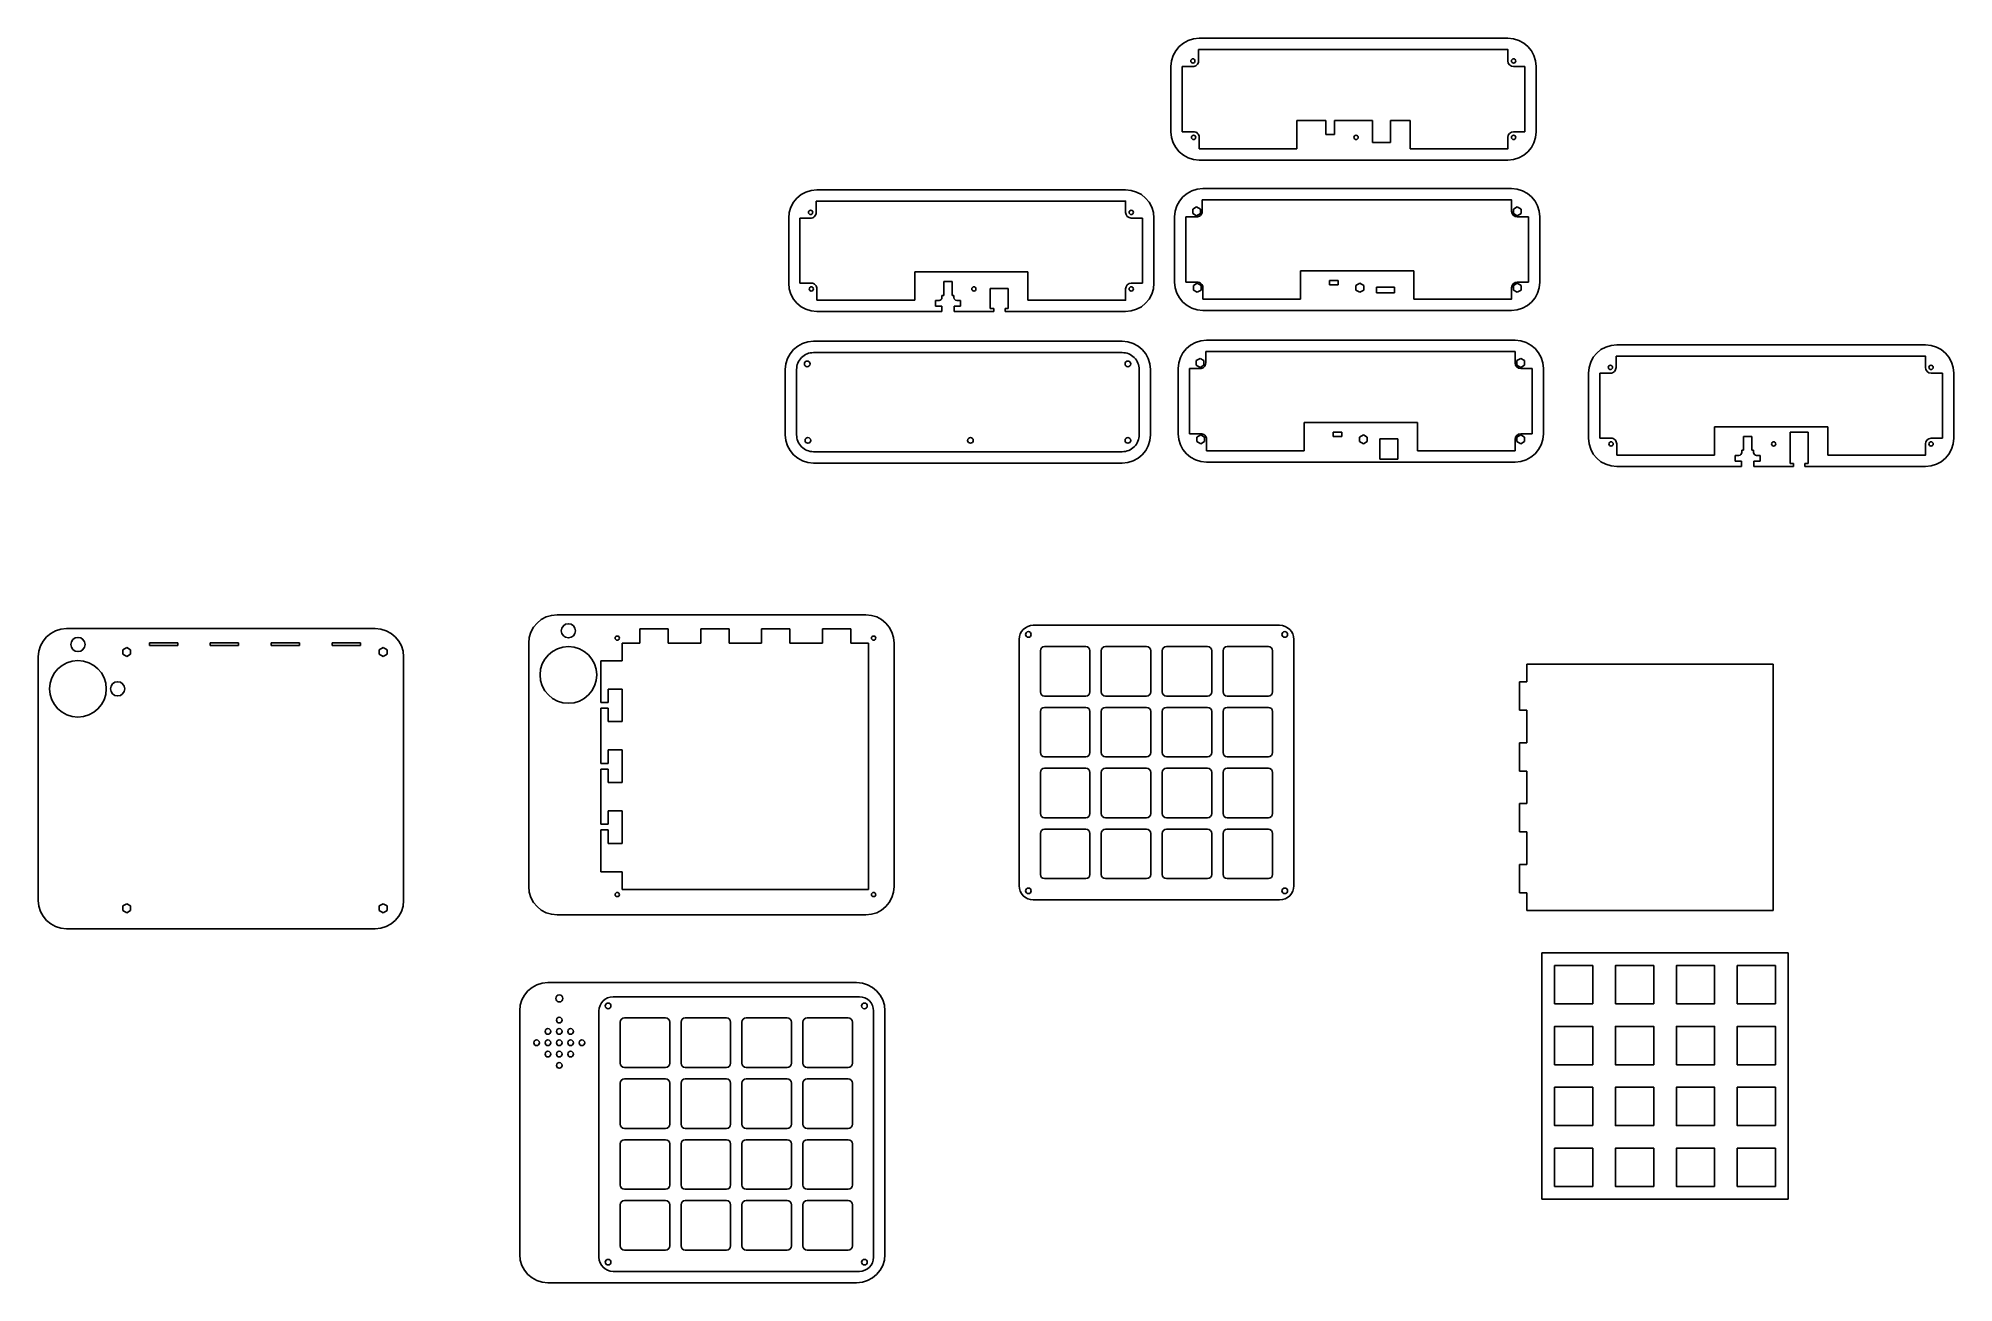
# Model space of a CAD drawing. Header units: millimetres. Extents: x -19 to 1334, y -86 to 793.
import ezdxf

# ---------------------------------------------------------------- set-up
doc = ezdxf.new("R2010")
doc.units = ezdxf.units.MM
for name, color, linetype, lineweight, true_color in [('layer 1', 5, 'Continuous', 25, 0x0000ff), ('layer 2', 1, 'Continuous', 25, 0xff0000), ('layer 3', 3, 'Continuous', 25, 0x00ff00)]:
    doc.layers.add(name, color=color, linetype=linetype, lineweight=lineweight, true_color=true_color)

msp = doc.modelspace()

# ---------------------------------------------------------------- linework, layer by layer
at = {"layer": 'layer 1'}
for p, q in [((801, 793), (1019, 793)), ((781, 773), (781, 727)), ((1039, 773), (1039, 727)), ((889.2, 707), (801, 707)), ((889.2, 707), (933.8, 707)), ((1019, 707), (933.8, 707)), ((531, 686), (749, 686)), ((803.6, 686.8), (1021.6, 686.8)), ((511, 666), (511, 620)), ((769, 666), (769, 620)), ((783.6, 666.8), (783.6, 620.8)), ((1041.6, 666.8), (1041.6, 620.8)), ((619.3, 611.4), (619.3, 609.8)), ((620.5, 611.4), (619.3, 611.4)), ((620.5, 621.2), (620.5, 617.9)), ((626.5, 621.2), (620.5, 621.2)), ((620.5, 617.9), (620.5, 611.4)), ((626.5, 621.2), (626.5, 617.9)), ((626.5, 617.9), (626.5, 611.4)), ((627.7, 611.4), (626.5, 611.4)), ((627.7, 611.4), (627.7, 609.8)), ((653.4, 616.3), (653.4, 602.1)), ((666.1, 616.3), (653.4, 616.3)), ((666.1, 616.3), (666.1, 602.1)), ((619.2, 600), (531, 600)), ((614.7, 607.8), (614.7, 603.8)), ((617.3, 607.8), (614.7, 607.8)), ((614.7, 603.8), (619.2, 603.8)), ((619.2, 603.8), (619.2, 600)), ((627.8, 603.8), (632.3, 603.8)), ((627.8, 603.8), (627.8, 600)), ((655.8, 600), (627.8, 600)), ((632.3, 607.8), (629.7, 607.8)), ((632.3, 607.8), (632.3, 603.8)), ((655.8, 602.1), (653.4, 602.1)), ((655.8, 602.1), (655.8, 600)), ((663.8, 602.1), (666.1, 602.1)), ((663.8, 602.1), (663.8, 600)), ((749, 600), (663.8, 600)), ((891.8, 600.8), (803.6, 600.8)), ((891.8, 600.8), (936.4, 600.8)), ((1021.6, 600.8), (936.4, 600.8)), ((528.6, 579), (746.6, 579)), ((806.1, 579.7), (1024.1, 579.7)), ((1095.9, 576.5), (1313.9, 576.5)), ((508.6, 559), (508.6, 513)), ((766.6, 559), (766.6, 513)), ((786.1, 559.7), (786.1, 513.7)), ((1044.1, 559.7), (1044.1, 513.7)), ((1075.9, 556.5), (1075.9, 510.5)), ((1333.9, 556.5), (1333.9, 510.5)), ((1231, 514.8), (1218.3, 514.8)), ((1218.3, 514.8), (1218.3, 492.6)), ((1231, 514.8), (1231, 492.6)), ((1184.2, 502), (1184.2, 500.4)), ((1185.4, 502), (1184.2, 502)), ((1185.4, 511.7), (1185.4, 508.5)), ((1191.4, 511.7), (1185.4, 511.7)), ((1185.4, 508.5), (1185.4, 502)), ((1191.4, 511.7), (1191.4, 508.5)), ((1191.4, 508.5), (1191.4, 502)), ((1192.6, 502), (1191.4, 502)), ((1192.6, 502), (1192.6, 500.4)), ((746.6, 493), (528.6, 493)), ((894.3, 493.7), (806.1, 493.7)), ((894.3, 493.7), (938.9, 493.7)), ((1024.1, 493.7), (938.9, 493.7)), ((1184.1, 490.5), (1095.9, 490.5)), ((1179.6, 498.4), (1179.6, 494.4)), ((1182.2, 498.4), (1179.6, 498.4)), ((1179.6, 494.4), (1184.1, 494.4)), ((1184.1, 494.4), (1184.1, 490.5)), ((1192.7, 494.4), (1197.2, 494.4)), ((1192.7, 494.4), (1192.7, 490.5)), ((1220.7, 490.5), (1192.7, 490.5)), ((1197.2, 498.4), (1194.6, 498.4)), ((1197.2, 498.4), (1197.2, 494.4)), ((1220.7, 492.6), (1218.3, 492.6)), ((1220.7, 492.6), (1220.7, 490.5)), ((1228.7, 492.6), (1231, 492.6)), ((1228.7, 492.6), (1228.7, 490.5)), ((1313.9, 490.5), (1228.7, 490.5)), ((347.4, 385.8), (565.4, 385.8)), ((1, 376), (219, 376)), ((327.4, 193.8), (327.4, 365.8)), ((585.4, 365.8), (585.4, 193.8)), ((-19, 184), (-19, 356)), ((239, 356), (239, 184)), ((219, 164), (1, 164)), ((565.4, 173.8), (347.4, 173.8)), ((341, 126), (559, 126)), ((321, -66), (321, 106)), ((579, 106), (579, -66)), ((559, -86), (341, -86))]:
    msp.add_line(p, q, dxfattribs=at)
at = {"layer": 'layer 1', "flags": 128}
for points in [[(1052, 111), (1079, 111), (1079, 138), (1052, 138)], [(1095, 111), (1122, 111), (1122, 138), (1095, 138)], [(1138, 111), (1165, 111), (1165, 138), (1138, 138)], [(1181, 111), (1208, 111), (1208, 138), (1181, 138)], [(1079, 68), (1052, 68), (1052, 95), (1079, 95)], [(1122, 68), (1095, 68), (1095, 95), (1122, 95)], [(1138, 68), (1165, 68), (1165, 95), (1138, 95)], [(1181, 68), (1208, 68), (1208, 95), (1181, 95)], [(1079, 25), (1052, 25), (1052, 52), (1079, 52)], [(1122, 25), (1095, 25), (1095, 52), (1122, 52)], [(1165, 25), (1138, 25), (1138, 52), (1165, 52)], [(1208, 25), (1181, 25), (1181, 52), (1208, 52)], [(1079, -18), (1052, -18), (1052, 9), (1079, 9)], [(1122, -18), (1095, -18), (1095, 9), (1122, 9)], [(1165, -18), (1138, -18), (1138, 9), (1165, 9)], [(1208, -18), (1181, -18), (1181, 9), (1208, 9)]]:
    msp.add_lwpolyline(points, close=True, dxfattribs=at)
at = {"layer": 'layer 1'}
for centre, radius, start, end in [((801, 773), 20, 90, 180), ((1019, 773), 20, 0, 90), ((801, 727), 20, 180, 270), ((1019, 727), 20, 270, 0), ((531, 666), 20, 90, 180), ((749, 666), 20, 0, 90), ((803.6, 666.8), 20, 90, 180), ((1021.6, 666.8), 20, 0, 90), ((531, 620), 20, 180, 270), ((617.3, 609.8), 2, 270, 0), ((629.7, 609.8), 2, 180, 270), ((749, 620), 20, 270, 0), ((803.6, 620.8), 20, 180, 270), ((1021.6, 620.8), 20, 270, 0), ((528.6, 559), 20, 90, 180), ((746.6, 559), 20, 0, 90), ((806.1, 559.7), 20, 90, 180), ((1024.1, 559.7), 20, 0, 90), ((1095.9, 556.5), 20, 90, 180), ((1313.9, 556.5), 20, 0, 90), ((528.6, 513), 20, 180, 270), ((746.6, 513), 20, 270, 0), ((806.1, 513.7), 20, 180, 270), ((1024.1, 513.7), 20, 270, 0), ((1095.9, 510.5), 20, 180, 270), ((1313.9, 510.5), 20, 270, 0), ((1182.2, 500.4), 2, 270, 0), ((1194.6, 500.4), 2, 180, 270), ((347.4, 365.8), 20, 90, 180), ((565.4, 365.8), 20, 0, 90), ((1, 356), 20, 90, 180), ((219, 356), 20, 0, 90), ((347.4, 193.8), 20, 180, 270), ((565.4, 193.8), 20, 270, 0), ((1, 184), 20, 180, 270), ((219, 184), 20, 270, 0), ((341, 106), 20, 90, 180), ((559, 106), 20, 0, 90), ((341, -66), 20, 180, 270), ((559, -66), 20, 270, 0)]:
    msp.add_arc(centre, radius, start, end, dxfattribs=at)
at = {"layer": 'layer 2'}
for p, q in [((800.5, 777), (800.5, 785)), ((1019, 777), (1019, 785)), ((789, 773), (796.6, 773)), ((1023, 773), (1031, 773)), ((870, 715), (870, 735)), ((870, 735), (890.5, 735)), ((890.5, 725.1), (890.5, 735)), ((896.5, 735), (923.4, 735)), ((896.5, 725.1), (896.5, 735)), ((923.4, 719.4), (923.4, 735)), ((936.1, 735), (950, 735)), ((936.1, 719.4), (936.1, 735)), ((950, 735), (950, 715)), ((789, 727), (797.1, 727)), ((801, 715), (801, 723)), ((890.5, 725.1), (896.5, 725.1)), ((923.4, 719.4), (936.1, 719.4)), ((1019, 715), (1019, 723)), ((1023, 727), (1031, 727)), ((530.5, 670), (530.5, 678)), ((749, 670), (749, 678)), ((803.1, 670.8), (803.1, 678.8)), ((1021.6, 670.8), (1021.6, 678.8)), ((519, 666), (526.6, 666)), ((753, 666), (761, 666)), ((791.6, 666.8), (799.2, 666.8)), ((799.1, 674), (796.4, 672.4)), ((796.4, 672.4), (796.4, 669.2)), ((796.4, 669.2), (799.1, 667.6)), ((801.9, 672.4), (799.1, 674)), ((799.1, 667.6), (801.9, 669.2)), ((801.9, 669.2), (801.9, 672.4)), ((1025.6, 674), (1022.9, 672.4)), ((1022.9, 672.4), (1022.9, 669.2)), ((1022.9, 669.2), (1025.6, 667.6)), ((1028.4, 672.4), (1025.6, 674)), ((1025.6, 667.6), (1028.4, 669.2)), ((1025.6, 666.8), (1033.6, 666.8)), ((1028.4, 669.2), (1028.4, 672.4)), ((600, 608), (600, 628)), ((600, 628), (680, 628)), ((680, 628), (680, 608)), ((872.6, 608.8), (872.6, 628.8)), ((872.6, 628.8), (952.6, 628.8)), ((952.6, 628.8), (952.6, 608.8)), ((519, 620), (527.1, 620)), ((531, 608), (531, 616)), ((749, 608), (749, 616)), ((753, 620), (761, 620)), ((791.6, 620.8), (799.7, 620.8)), ((799.6, 620), (796.9, 618.4)), ((796.9, 618.4), (796.9, 615.2)), ((796.9, 615.2), (799.6, 613.6)), ((802.4, 618.4), (799.6, 620)), ((799.6, 613.6), (802.4, 615.2)), ((802.4, 615.2), (802.4, 618.4)), ((803.6, 608.8), (803.6, 616.8)), ((893.1, 622), (893.1, 618.9)), ((899.1, 622), (893.1, 622)), ((893.1, 618.9), (899.1, 618.9)), ((899.1, 622), (899.1, 618.9)), ((914.4, 620), (911.7, 618.4)), ((911.7, 618.4), (911.7, 615.2)), ((911.7, 615.2), (914.4, 613.6)), ((917.2, 618.4), (914.4, 620)), ((914.4, 613.6), (917.2, 615.2)), ((917.2, 615.2), (917.2, 618.4)), ((926.1, 617.1), (926.1, 613.1)), ((938.8, 617.1), (926.1, 617.1)), ((926.1, 613.1), (938.8, 613.1)), ((938.8, 617.1), (938.8, 613.1)), ((1021.6, 608.8), (1021.6, 616.8)), ((1025.6, 620), (1022.9, 618.4)), ((1022.9, 618.4), (1022.9, 615.2)), ((1022.9, 615.2), (1025.6, 613.6)), ((1025.6, 620.8), (1033.6, 620.8)), ((1028.4, 618.4), (1025.6, 620)), ((1025.6, 613.6), (1028.4, 615.2)), ((1028.4, 615.2), (1028.4, 618.4)), ((805.6, 563.7), (805.6, 571.7)), ((1024.1, 563.7), (1024.1, 571.7)), ((1095.4, 560.5), (1095.4, 568.5)), ((1313.9, 560.5), (1313.9, 568.5)), ((794.1, 559.7), (801.7, 559.7)), ((801.6, 566.9), (798.8, 565.3)), ((798.8, 565.3), (798.8, 562.1)), ((798.8, 562.1), (801.6, 560.5)), ((804.3, 565.3), (801.6, 566.9)), ((801.6, 560.5), (804.3, 562.1)), ((804.3, 562.1), (804.3, 565.3)), ((1028.1, 566.9), (1025.3, 565.3)), ((1025.3, 565.3), (1025.3, 562.1)), ((1025.3, 562.1), (1028.1, 560.5)), ((1030.8, 565.3), (1028.1, 566.9)), ((1028.1, 560.5), (1030.8, 562.1)), ((1028.1, 559.7), (1036.1, 559.7)), ((1030.8, 562.1), (1030.8, 565.3)), ((1083.9, 556.5), (1091.5, 556.5)), ((1317.9, 556.5), (1325.9, 556.5)), ((875.1, 501.7), (875.1, 521.7)), ((875.1, 521.7), (955.1, 521.7)), ((895.6, 514.9), (895.6, 511.8)), ((901.6, 514.9), (895.6, 514.9)), ((901.6, 514.9), (901.6, 511.8)), ((955.1, 521.7), (955.1, 501.7)), ((1164.9, 498.5), (1164.9, 518.5)), ((1164.9, 518.5), (1244.9, 518.5)), ((1244.9, 518.5), (1244.9, 498.5)), ((794.1, 513.7), (802.2, 513.7)), ((802.1, 512.9), (799.3, 511.3)), ((799.3, 511.3), (799.3, 508.1)), ((799.3, 508.1), (802.1, 506.5)), ((804.8, 511.3), (802.1, 512.9)), ((802.1, 506.5), (804.8, 508.1)), ((804.8, 508.1), (804.8, 511.3)), ((806.1, 501.7), (806.1, 509.7)), ((895.6, 511.8), (901.6, 511.8)), ((916.9, 512.9), (914.1, 511.3)), ((914.1, 511.3), (914.1, 508.1)), ((914.1, 508.1), (916.9, 506.5)), ((919.6, 511.3), (916.9, 512.9)), ((916.9, 506.5), (919.6, 508.1)), ((919.6, 508.1), (919.6, 511.3)), ((941.2, 510), (928.5, 510)), ((928.5, 510), (928.5, 495.8)), ((941.2, 495.8), (941.2, 510)), ((1024.1, 501.7), (1024.1, 509.7)), ((1028.1, 512.9), (1025.3, 511.3)), ((1025.3, 511.3), (1025.3, 508.1)), ((1025.3, 508.1), (1028.1, 506.5)), ((1028.1, 513.7), (1036.1, 513.7)), ((1030.8, 511.3), (1028.1, 512.9)), ((1028.1, 506.5), (1030.8, 508.1)), ((1030.8, 508.1), (1030.8, 511.3)), ((1083.9, 510.5), (1092, 510.5)), ((1095.9, 498.5), (1095.9, 506.5)), ((1313.9, 498.5), (1313.9, 506.5)), ((1317.9, 510.5), (1325.9, 510.5)), ((928.5, 495.8), (941.2, 495.8)), ((59.5, 364), (59.5, 366)), ((59.5, 366), (79.5, 366)), ((79.5, 366), (79.5, 364)), ((102.5, 364), (102.5, 366)), ((102.5, 366), (122.5, 366)), ((122.5, 366), (122.5, 364)), ((145.5, 364), (145.5, 366)), ((145.5, 366), (165.5, 366)), ((165.5, 366), (165.5, 364)), ((188.5, 364), (188.5, 366)), ((188.5, 366), (208.5, 366)), ((208.5, 366), (208.5, 364)), ((393.4, 365.8), (405.9, 365.8)), ((393.4, 353.3), (393.4, 365.8)), ((405.9, 365.8), (405.9, 375.8)), ((405.9, 375.8), (425.9, 375.8)), ((425.9, 375.8), (425.9, 365.8)), ((425.9, 365.8), (448.9, 365.8)), ((448.9, 365.8), (448.9, 375.8)), ((448.9, 375.8), (468.9, 375.8)), ((468.9, 375.8), (468.9, 365.8)), ((468.9, 365.8), (491.9, 365.8)), ((491.9, 365.8), (491.9, 375.8)), ((491.9, 375.8), (511.9, 375.8)), ((511.9, 375.8), (511.9, 365.8)), ((511.9, 365.8), (534.9, 365.8)), ((534.9, 365.8), (534.9, 375.8)), ((534.9, 375.8), (554.9, 375.8)), ((554.9, 375.8), (554.9, 365.8)), ((554.9, 365.8), (567.4, 365.8)), ((567.4, 365.8), (567.4, 191.8)), ((43.5, 362.7), (40.7, 361.1)), ((40.7, 361.1), (40.7, 357.9)), ((40.7, 357.9), (43.5, 356.4)), ((46.2, 361.1), (43.5, 362.7)), ((43.5, 356.4), (46.2, 357.9)), ((46.2, 357.9), (46.2, 361.1)), ((59.5, 364), (79.5, 364)), ((102.5, 364), (122.5, 364)), ((145.5, 364), (165.5, 364)), ((188.5, 364), (208.5, 364)), ((224.5, 362.7), (221.8, 361.1)), ((221.8, 361.1), (221.8, 357.9)), ((221.8, 357.9), (224.5, 356.4)), ((227.3, 361.1), (224.5, 362.7)), ((224.5, 356.4), (227.3, 357.9)), ((227.3, 357.9), (227.3, 361.1)), ((383.4, 353.3), (378.4, 353.3)), ((378.4, 353.3), (378.4, 323.8)), ((383.4, 353.3), (393.4, 353.3)), ((1027.3, 338.4), (1032.3, 338.4)), ((1027.3, 318.4), (1027.3, 338.4)), ((1032.3, 338.4), (1032.3, 350.9)), ((1032.3, 350.9), (1206.3, 350.9)), ((1206.3, 350.9), (1206.3, 176.9)), ((393.4, 333.3), (383.4, 333.3)), ((383.4, 333.3), (383.4, 323.8)), ((393.4, 310.3), (393.4, 333.3)), ((378.4, 323.8), (383.4, 323.8)), ((378.4, 319.8), (378.4, 280.8)), ((378.4, 319.8), (383.4, 319.8)), ((383.4, 319.8), (383.4, 310.3)), ((1032.3, 318.4), (1027.3, 318.4)), ((1032.3, 295.4), (1032.3, 318.4)), ((383.4, 310.3), (393.4, 310.3)), ((393.4, 290.3), (383.4, 290.3)), ((383.4, 290.3), (383.4, 280.8)), ((393.4, 267.3), (393.4, 290.3)), ((1027.3, 295.4), (1032.3, 295.4)), ((1027.3, 275.4), (1027.3, 295.4)), ((378.4, 280.8), (383.4, 280.8)), ((378.4, 276.8), (378.4, 237.8)), ((378.4, 276.8), (383.4, 276.8)), ((383.4, 276.8), (383.4, 267.3)), ((1032.3, 275.4), (1027.3, 275.4)), ((1032.3, 252.4), (1032.3, 275.4)), ((383.4, 267.3), (393.4, 267.3)), ((393.4, 247.3), (383.4, 247.3)), ((383.4, 247.3), (383.4, 237.8)), ((393.4, 224.3), (393.4, 247.3)), ((1027.3, 252.4), (1032.3, 252.4)), ((1027.3, 232.4), (1027.3, 252.4)), ((378.4, 237.8), (383.4, 237.8)), ((378.4, 233.8), (378.4, 204.3)), ((378.4, 233.8), (383.4, 233.8)), ((383.4, 233.8), (383.4, 224.3)), ((1032.3, 232.4), (1027.3, 232.4)), ((1032.3, 209.4), (1032.3, 232.4)), ((383.4, 224.3), (393.4, 224.3)), ((378.4, 204.3), (383.4, 204.3)), ((393.4, 204.3), (383.4, 204.3)), ((393.4, 191.8), (393.4, 204.3)), ((1027.3, 209.4), (1032.3, 209.4)), ((1027.3, 189.4), (1027.3, 209.4)), ((567.4, 191.8), (393.4, 191.8)), ((43.5, 181.6), (40.7, 180.1)), ((40.7, 180.1), (40.7, 176.9)), ((40.7, 176.9), (43.5, 175.3)), ((46.2, 180.1), (43.5, 181.6)), ((43.5, 175.3), (46.2, 176.9)), ((46.2, 176.9), (46.2, 180.1)), ((224.5, 181.6), (221.8, 180.1)), ((221.8, 180.1), (221.8, 176.9)), ((221.8, 176.9), (224.5, 175.3)), ((227.3, 180.1), (224.5, 181.6)), ((224.5, 175.3), (227.3, 176.9)), ((227.3, 176.9), (227.3, 180.1)), ((1032.3, 189.4), (1027.3, 189.4)), ((1032.3, 176.9), (1032.3, 189.4)), ((1206.3, 176.9), (1032.3, 176.9)), ((1217, 147), (1043, 147)), ((1043, 147), (1043, -27)), ((1217, -27), (1217, 147)), ((561, 116), (387, 116)), ((377, 106), (377, -68)), ((571, -68), (571, 106)), ((1043, -27), (1217, -27)), ((387, -78), (561, -78))]:
    msp.add_line(p, q, dxfattribs=at)
at = {"layer": 'layer 2', "flags": 128}
for points in [[(1019, 785), (1019, 785), (801, 785, 0.01042), (800.5, 785)], [(789, 773, 0.000013), (789, 773), (789, 727, 0.000014), (789, 727)], [(749, 678), (749, 678), (531, 678, 0.01042), (530.5, 678)], [(1021.6, 678.8), (1021.6, 678.8), (803.6, 678.8, 0.01042), (803.1, 678.8)], [(519, 666, 0.000013), (519, 666), (519, 620, 0.000014), (519, 620)], [(791.6, 666.8, 0.000013), (791.6, 666.8), (791.6, 620.8, 0.000014), (791.6, 620.8)], [(1024.1, 571.7), (1024.1, 571.7), (806.1, 571.7, 0.01042), (805.6, 571.7)], [(1313.9, 568.5), (1313.9, 568.5), (1095.9, 568.5, 0.01042), (1095.4, 568.5)], [(794.1, 559.7, 0.000013), (794.1, 559.7), (794.1, 513.7, 0.000014), (794.1, 513.7)], [(1083.9, 556.5, 0.000013), (1083.9, 556.5), (1083.9, 510.5, 0.000014), (1083.9, 510.5)]]:
    msp.add_lwpolyline(points, format="xyb", dxfattribs=at)
for points in [[(1031, 727), (1031, 727), (1031, 773)], [(801, 715), (870, 715)], [(950, 715), (1019, 715), (1019, 715)], [(761, 620), (761, 620), (761, 666)], [(1033.6, 620.8), (1033.6, 620.8), (1033.6, 666.8)], [(531, 608), (600, 608)], [(680, 608), (749, 608), (749, 608)], [(803.6, 608.8), (872.6, 608.8)], [(952.6, 608.8), (1021.6, 608.8), (1021.6, 608.8)], [(1036.1, 513.7), (1036.1, 513.7), (1036.1, 559.7)], [(1325.9, 510.5), (1325.9, 510.5), (1325.9, 556.5)], [(806.1, 501.7), (875.1, 501.7)], [(955.1, 501.7), (1024.1, 501.7), (1024.1, 501.7)], [(1095.9, 498.5), (1164.9, 498.5)], [(1244.9, 498.5), (1313.9, 498.5), (1313.9, 498.5)]]:
    msp.add_lwpolyline(points, dxfattribs=at)
msp.add_lwpolyline([(516.6, 559), (516.6, 513, 0.414214), (528.6, 501), (746.6, 501, 0.414214), (758.6, 513), (758.6, 559, 0.414214), (746.6, 571), (528.6, 571, 0.414214)], format="xyb", close=True, dxfattribs=at)
at = {"layer": 'layer 2'}
for centre, radius in [((796.5, 777), 1.5), ((1023, 777), 1.5), ((797, 723), 1.5), ((911.8, 723), 1.5), ((1023, 723), 1.5), ((526.5, 670), 1.5), ((753, 670), 1.5), ((527, 616), 1.5), ((641.8, 616), 1.5), ((753, 616), 1.5), ((524.1, 563), 2), ((750.6, 563), 2), ((1091.4, 560.5), 1.5), ((1317.9, 560.5), 1.5), ((524.6, 509), 2), ((639.4, 509), 2), ((750.6, 509), 2), ((1091.9, 506.5), 1.5), ((1206.7, 506.5), 1.5), ((1317.9, 506.5), 1.5), ((355.4, 374.5), 5), ((9, 364.8), 5), ((389.9, 369.3), 1.5), ((571, 369.3), 1.5), ((9, 333.5), 20), ((355.4, 343.3), 20), ((37, 333.5), 5), ((389.9, 188.2), 1.5), ((571, 188.2), 1.5), ((349, 114.8), 2.5)]:
    msp.add_circle(centre, radius, dxfattribs=at)
for centre, radius, start, end in [((796.5, 777), 4, 268.9881, 0), ((1023, 777), 4, 180, 270), ((797, 723), 4, 0, 91.0324), ((1023, 723), 4, 90, 180), ((526.5, 670), 4, 268.9881, 0), ((753, 670), 4, 180, 270), ((799.1, 670.8), 4, 268.9881, 0), ((1025.6, 670.8), 4, 180, 270), ((527, 616), 4, 0, 91.0324), ((753, 616), 4, 90, 180), ((799.6, 616.8), 4, 0, 91.0324), ((1025.6, 616.8), 4, 90, 180), ((801.6, 563.7), 4, 268.9881, 0), ((1028.1, 563.7), 4, 180, 270), ((1091.4, 560.5), 4, 268.9881, 0), ((1317.9, 560.5), 4, 180, 270), ((802.1, 509.7), 4, 0, 91.0324), ((1028.1, 509.7), 4, 90, 180), ((1091.9, 506.5), 4, 0, 91.0324), ((1317.9, 506.5), 4, 90, 180), ((387, 106), 10, 90, 180), ((561, 106), 10, 0, 90), ((387, -68), 10, 180, 270), ((561, -68), 10, 270, 0)]:
    msp.add_arc(centre, radius, start, end, dxfattribs=at)
at = {"layer": 'layer 3'}
for p, q in [((673.8, 368.4), (673.8, 194.4)), ((857.8, 378.4), (683.8, 378.4)), ((867.8, 194.4), (867.8, 368.4)), ((688.8, 360.4), (688.8, 331.4)), ((691.8, 363.4), (720.8, 363.4)), ((723.8, 360.4), (723.8, 331.4)), ((731.8, 360.4), (731.8, 331.4)), ((734.8, 363.4), (763.8, 363.4)), ((766.8, 360.4), (766.8, 331.4)), ((774.8, 360.4), (774.8, 331.4)), ((777.8, 363.4), (806.8, 363.4)), ((809.8, 360.4), (809.8, 331.4)), ((817.8, 360.4), (817.8, 331.4)), ((820.8, 363.4), (849.8, 363.4)), ((852.8, 360.4), (852.8, 331.4)), ((691.8, 328.4), (720.8, 328.4)), ((734.8, 328.4), (763.8, 328.4)), ((777.8, 328.4), (806.8, 328.4)), ((820.8, 328.4), (849.8, 328.4)), ((688.8, 317.4), (688.8, 288.4)), ((691.8, 320.4), (720.8, 320.4)), ((723.8, 317.4), (723.8, 288.4)), ((731.8, 317.4), (731.8, 288.4)), ((734.8, 320.4), (763.8, 320.4)), ((766.8, 317.4), (766.8, 288.4)), ((774.8, 317.4), (774.8, 288.4)), ((777.8, 320.4), (806.8, 320.4)), ((809.8, 317.4), (809.8, 288.4)), ((817.8, 317.4), (817.8, 288.4)), ((820.8, 320.4), (849.8, 320.4)), ((852.8, 317.4), (852.8, 288.4)), ((691.8, 285.4), (720.8, 285.4)), ((734.8, 285.4), (763.8, 285.4)), ((777.8, 285.4), (806.8, 285.4)), ((820.8, 285.4), (849.8, 285.4)), ((688.8, 274.4), (688.8, 245.4)), ((691.8, 277.4), (720.8, 277.4)), ((723.8, 274.4), (723.8, 245.4)), ((731.8, 274.4), (731.8, 245.4)), ((734.8, 277.4), (763.8, 277.4)), ((766.8, 274.4), (766.8, 245.4)), ((774.8, 274.4), (774.8, 245.4)), ((777.8, 277.4), (806.8, 277.4)), ((809.8, 274.4), (809.8, 245.4)), ((817.8, 274.4), (817.8, 245.4)), ((820.8, 277.4), (849.8, 277.4)), ((852.8, 274.4), (852.8, 245.4)), ((688.8, 231.4), (688.8, 202.4)), ((691.8, 242.4), (720.8, 242.4)), ((691.8, 234.4), (720.8, 234.4)), ((723.8, 231.4), (723.8, 202.4)), ((731.8, 231.4), (731.8, 202.4)), ((734.8, 242.4), (763.8, 242.4)), ((734.8, 234.4), (763.8, 234.4)), ((766.8, 231.4), (766.8, 202.4)), ((774.8, 231.4), (774.8, 202.4)), ((777.8, 242.4), (806.8, 242.4)), ((777.8, 234.4), (806.8, 234.4)), ((809.8, 231.4), (809.8, 202.4)), ((817.8, 231.4), (817.8, 202.4)), ((820.8, 242.4), (849.8, 242.4)), ((820.8, 234.4), (849.8, 234.4)), ((852.8, 231.4), (852.8, 202.4)), ((691.8, 199.4), (720.8, 199.4)), ((734.8, 199.4), (763.8, 199.4)), ((777.8, 199.4), (806.8, 199.4)), ((820.8, 199.4), (849.8, 199.4)), ((683.8, 184.4), (857.8, 184.4)), ((392, 98), (392, 69)), ((395, 101), (424, 101)), ((427, 98), (427, 69)), ((435, 98), (435, 69)), ((438, 101), (467, 101)), ((470, 98), (470, 69)), ((478, 98), (478, 69)), ((481, 101), (510, 101)), ((513, 98), (513, 69)), ((521, 98), (521, 69)), ((524, 101), (553, 101)), ((556, 98), (556, 69)), ((392, 55), (392, 26)), ((395, 66), (424, 66)), ((395, 58), (424, 58)), ((427, 55), (427, 26)), ((435, 55), (435, 26)), ((438, 66), (467, 66)), ((438, 58), (467, 58)), ((470, 55), (470, 26)), ((478, 55), (478, 26)), ((481, 66), (510, 66)), ((481, 58), (510, 58)), ((513, 55), (513, 26)), ((521, 55), (521, 26)), ((524, 66), (553, 66)), ((524, 58), (553, 58)), ((556, 55), (556, 26)), ((395, 23), (424, 23)), ((395, 15), (424, 15)), ((438, 23), (467, 23)), ((438, 15), (467, 15)), ((481, 23), (510, 23)), ((481, 15), (510, 15)), ((524, 23), (553, 23)), ((524, 15), (553, 15)), ((392, 12), (392, -17)), ((427, 12), (427, -17)), ((435, 12), (435, -17)), ((470, 12), (470, -17)), ((478, 12), (478, -17)), ((513, 12), (513, -17)), ((521, 12), (521, -17)), ((556, 12), (556, -17)), ((395, -20), (424, -20)), ((438, -20), (467, -20)), ((481, -20), (510, -20)), ((524, -20), (553, -20)), ((392, -31), (392, -60)), ((395, -28), (424, -28)), ((427, -31), (427, -60)), ((435, -31), (435, -60)), ((438, -28), (467, -28)), ((470, -31), (470, -60)), ((478, -31), (478, -60)), ((481, -28), (510, -28)), ((513, -31), (513, -60)), ((521, -31), (521, -60)), ((524, -28), (553, -28)), ((556, -31), (556, -60)), ((395, -63), (424, -63)), ((438, -63), (467, -63)), ((481, -63), (510, -63)), ((524, -63), (553, -63))]:
    msp.add_line(p, q, dxfattribs=at)
for centre in [(680.3, 371.9), (861.4, 371.9), (680.3, 190.8), (861.4, 190.8), (383.5, 109.5), (564.5, 109.5), (349, 99.5), (333, 83.5), (341, 91.5), (341, 83.5), (349, 91.5), (349, 83.5), (357, 91.5), (357, 83.5), (365, 83.5), (341, 75.5), (349, 75.5), (349, 67.5), (357, 75.5), (383.5, -71.5), (564.5, -71.5)]:
    msp.add_circle(centre, 2, dxfattribs=at)
for centre, radius, start, end in [((683.8, 368.4), 10, 90, 180), ((857.8, 368.4), 10, 0, 90), ((691.8, 360.4), 3, 90, 180), ((720.8, 360.4), 3, 0, 90), ((734.8, 360.4), 3, 90, 180), ((763.8, 360.4), 3, 0, 90), ((777.8, 360.4), 3, 90, 180), ((806.8, 360.4), 3, 0, 90), ((820.8, 360.4), 3, 90, 180), ((849.8, 360.4), 3, 0, 90), ((691.8, 331.4), 3, 180, 270), ((720.8, 331.4), 3, 270, 0), ((734.8, 331.4), 3, 180, 270), ((763.8, 331.4), 3, 270, 0), ((777.8, 331.4), 3, 180, 270), ((806.8, 331.4), 3, 270, 0), ((820.8, 331.4), 3, 180, 270), ((849.8, 331.4), 3, 270, 0), ((691.8, 317.4), 3, 90, 180), ((720.8, 317.4), 3, 0, 90), ((734.8, 317.4), 3, 90, 180), ((763.8, 317.4), 3, 0, 90), ((777.8, 317.4), 3, 90, 180), ((806.8, 317.4), 3, 0, 90), ((820.8, 317.4), 3, 90, 180), ((849.8, 317.4), 3, 0, 90), ((691.8, 288.4), 3, 180, 270), ((720.8, 288.4), 3, 270, 0), ((734.8, 288.4), 3, 180, 270), ((763.8, 288.4), 3, 270, 0), ((777.8, 288.4), 3, 180, 270), ((806.8, 288.4), 3, 270, 0), ((820.8, 288.4), 3, 180, 270), ((849.8, 288.4), 3, 270, 0), ((691.8, 274.4), 3, 90, 180), ((720.8, 274.4), 3, 0, 90), ((734.8, 274.4), 3, 90, 180), ((763.8, 274.4), 3, 0, 90), ((777.8, 274.4), 3, 90, 180), ((806.8, 274.4), 3, 0, 90), ((820.8, 274.4), 3, 90, 180), ((849.8, 274.4), 3, 0, 90), ((691.8, 245.4), 3, 180, 270), ((720.8, 245.4), 3, 270, 0), ((734.8, 245.4), 3, 180, 270), ((763.8, 245.4), 3, 270, 0), ((777.8, 245.4), 3, 180, 270), ((806.8, 245.4), 3, 270, 0), ((820.8, 245.4), 3, 180, 270), ((849.8, 245.4), 3, 270, 0), ((691.8, 231.4), 3, 90, 180), ((720.8, 231.4), 3, 0, 90), ((734.8, 231.4), 3, 90, 180), ((763.8, 231.4), 3, 0, 90), ((777.8, 231.4), 3, 90, 180), ((806.8, 231.4), 3, 0, 90), ((820.8, 231.4), 3, 90, 180), ((849.8, 231.4), 3, 0, 90), ((683.8, 194.4), 10, 180, 270), ((691.8, 202.4), 3, 180, 270), ((720.8, 202.4), 3, 270, 0), ((734.8, 202.4), 3, 180, 270), ((763.8, 202.4), 3, 270, 0), ((777.8, 202.4), 3, 180, 270), ((806.8, 202.4), 3, 270, 0), ((820.8, 202.4), 3, 180, 270), ((849.8, 202.4), 3, 270, 0), ((857.8, 194.4), 10, 270, 0), ((395, 98), 3, 90, 180), ((424, 98), 3, 0, 90), ((438, 98), 3, 90, 180), ((467, 98), 3, 0, 90), ((481, 98), 3, 90, 180), ((510, 98), 3, 0, 90), ((524, 98), 3, 90, 180), ((553, 98), 3, 0, 90), ((395, 69), 3, 180, 270), ((424, 69), 3, 270, 0), ((438, 69), 3, 180, 270), ((467, 69), 3, 270, 0), ((481, 69), 3, 180, 270), ((510, 69), 3, 270, 0), ((524, 69), 3, 180, 270), ((553, 69), 3, 270, 0), ((395, 55), 3, 90, 180), ((424, 55), 3, 0, 90), ((438, 55), 3, 90, 180), ((467, 55), 3, 0, 90), ((481, 55), 3, 90, 180), ((510, 55), 3, 0, 90), ((524, 55), 3, 90, 180), ((553, 55), 3, 0, 90), ((395, 26), 3, 180, 270), ((395, 12), 3, 90, 180), ((424, 26), 3, 270, 0), ((424, 12), 3, 0, 90), ((438, 26), 3, 180, 270), ((438, 12), 3, 90, 180), ((467, 26), 3, 270, 0), ((467, 12), 3, 0, 90), ((481, 26), 3, 180, 270), ((481, 12), 3, 90, 180), ((510, 26), 3, 270, 0), ((510, 12), 3, 0, 90), ((524, 26), 3, 180, 270), ((524, 12), 3, 90, 180), ((553, 26), 3, 270, 0), ((553, 12), 3, 0, 90), ((395, -17), 3, 180, 270), ((424, -17), 3, 270, 0), ((438, -17), 3, 180, 270), ((467, -17), 3, 270, 0), ((481, -17), 3, 180, 270), ((510, -17), 3, 270, 0), ((524, -17), 3, 180, 270), ((553, -17), 3, 270, 0), ((395, -31), 3, 90, 180), ((424, -31), 3, 0, 90), ((438, -31), 3, 90, 180), ((467, -31), 3, 0, 90), ((481, -31), 3, 90, 180), ((510, -31), 3, 0, 90), ((524, -31), 3, 90, 180), ((553, -31), 3, 0, 90), ((395, -60), 3, 180, 270), ((424, -60), 3, 270, 0), ((438, -60), 3, 180, 270), ((467, -60), 3, 270, 0), ((481, -60), 3, 180, 270), ((510, -60), 3, 270, 0), ((524, -60), 3, 180, 270), ((553, -60), 3, 270, 0)]:
    msp.add_arc(centre, radius, start, end, dxfattribs=at)

doc.saveas('drawing.dxf')
